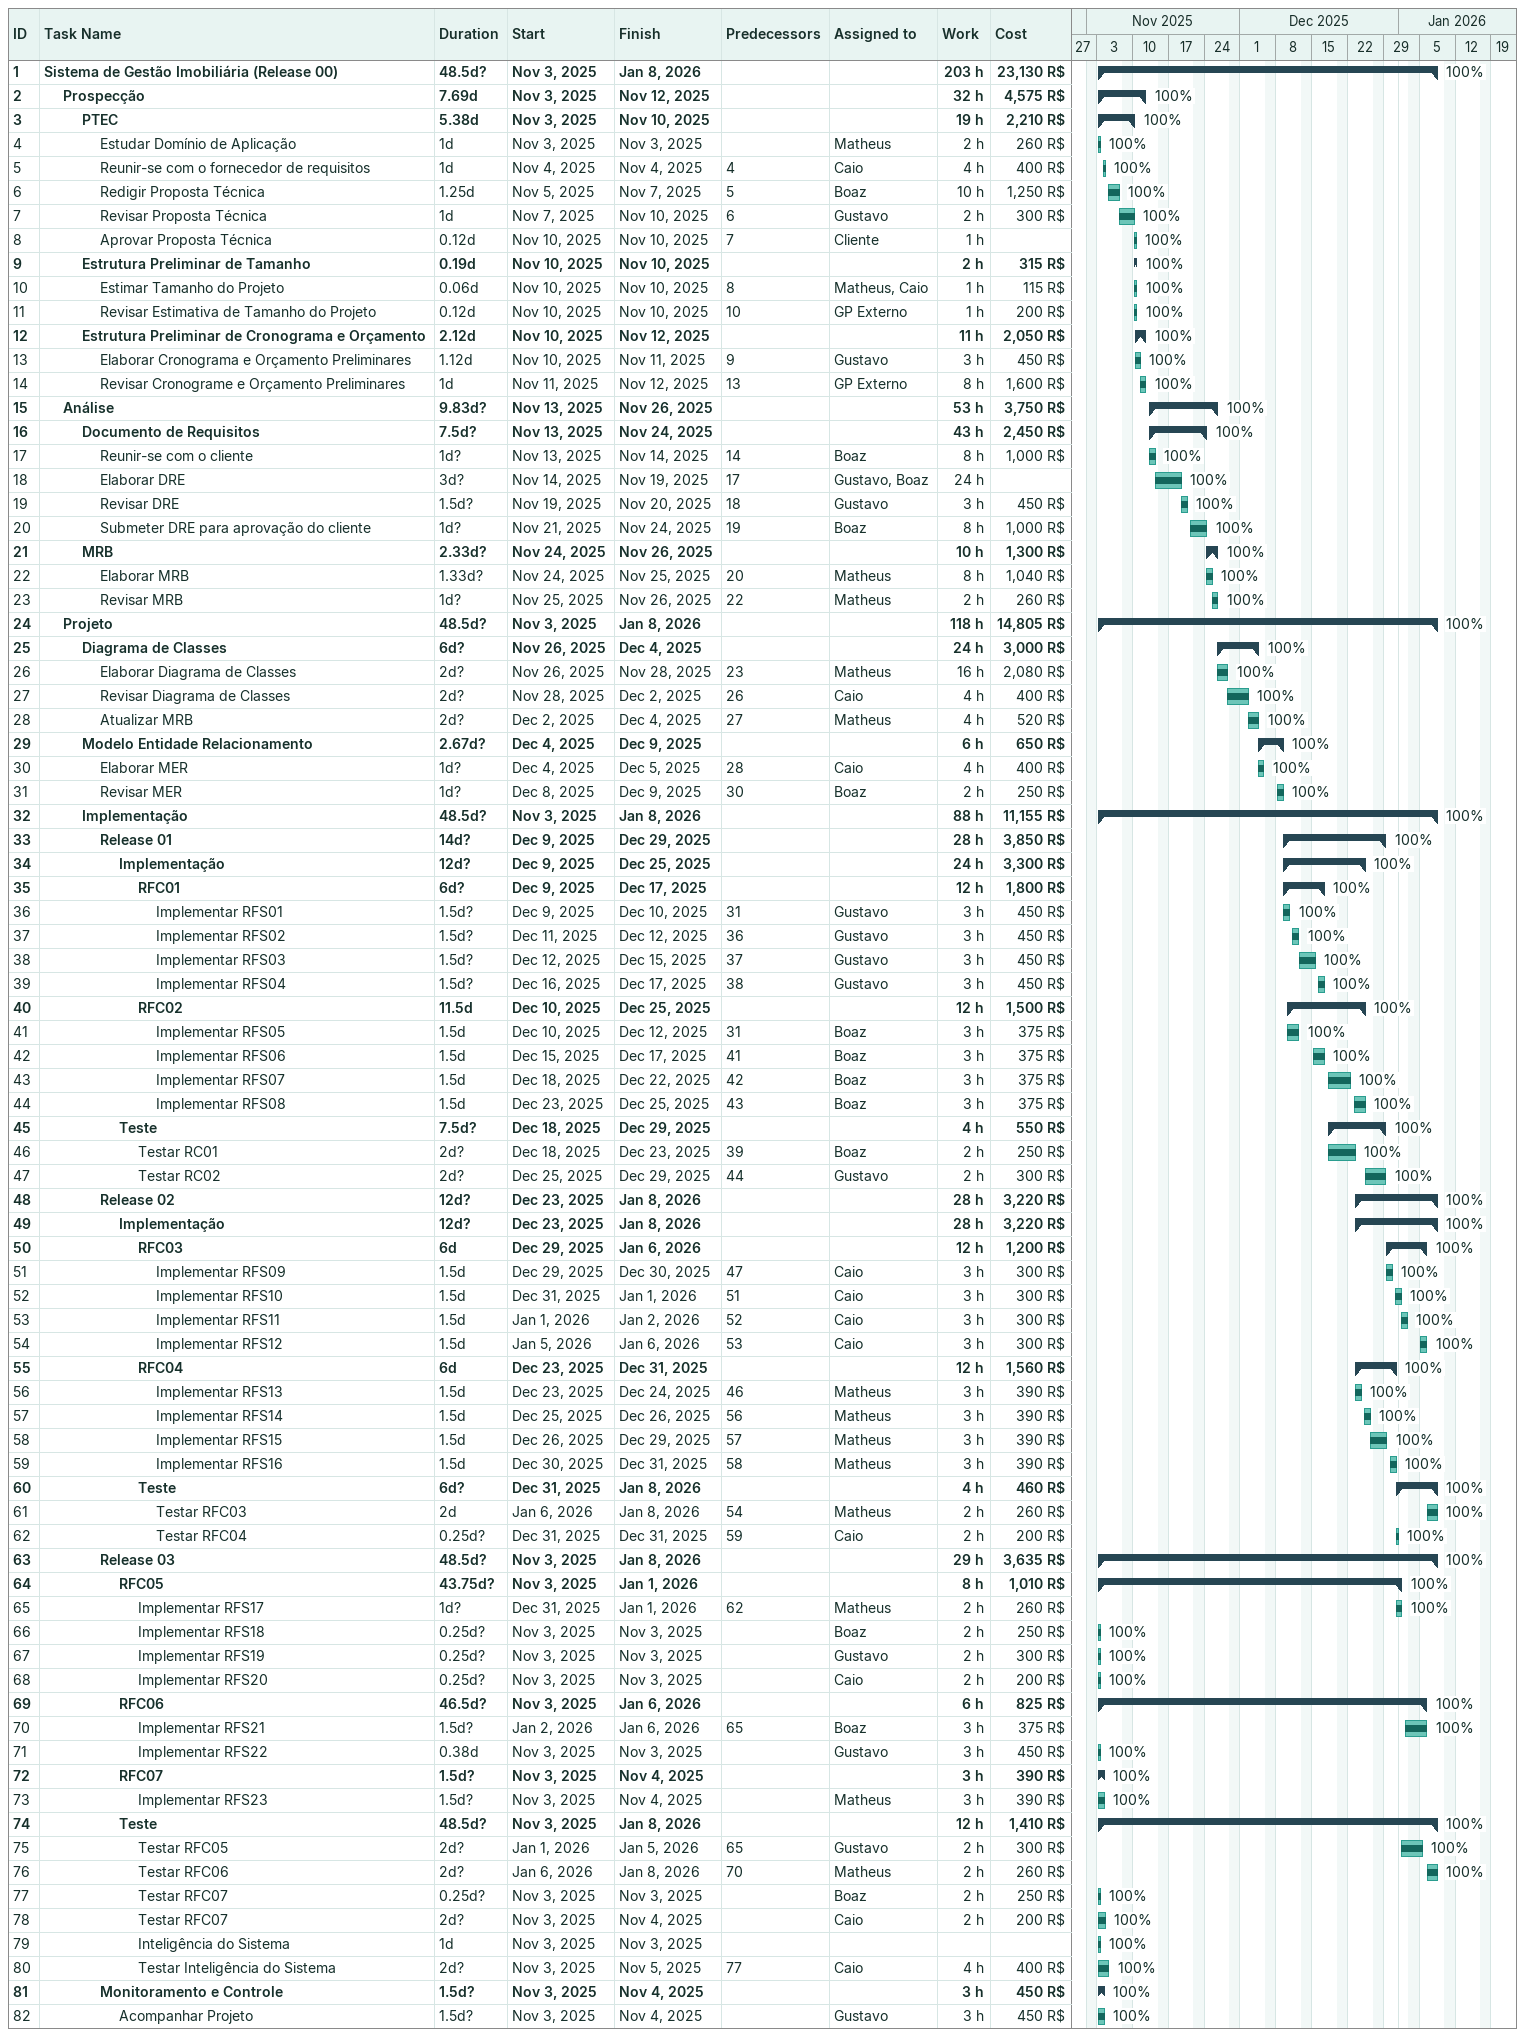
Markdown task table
| ID | Level | Task | Duration | Start | Finish | Predecessors | Resources | % complete | Work (h) | Cost (R$) |
|---|---|---|---|---|---|---|---|---|---|---|
| 1 | 1 | **Sistema de Gestão Imobiliária (Release 00)** | 48.5d? | 2025-11-03 | 2026-01-08 |  |  | 100 | 203 | 23130 |
| 2 | 2 | **Prospecção** | 7.69d | 2025-11-03 | 2025-11-12 |  |  | 100 | 32 | 4575 |
| 3 | 3 | **PTEC** | 5.38d | 2025-11-03 | 2025-11-10 |  |  | 100 | 19 | 2210 |
| 4 | 4 | Estudar Domínio de Aplicação | 1d | 2025-11-03 | 2025-11-03 |  | Matheus | 100 | 2 | 260 |
| 5 | 4 | Reunir-se com o fornecedor de requisitos | 1d | 2025-11-04 | 2025-11-04 | 4 | Caio | 100 | 4 | 400 |
| 6 | 4 | Redigir Proposta Técnica | 1.25d | 2025-11-05 | 2025-11-07 | 5 | Boaz | 100 | 10 | 1250 |
| 7 | 4 | Revisar Proposta Técnica | 1d | 2025-11-07 | 2025-11-10 | 6 | Gustavo | 100 | 2 | 300 |
| 8 | 4 | Aprovar Proposta Técnica | 0.12d | 2025-11-10 | 2025-11-10 | 7 | Cliente | 100 | 1 |  |
| 9 | 3 | **Estrutura Preliminar de Tamanho** | 0.19d | 2025-11-10 | 2025-11-10 |  |  | 100 | 2 | 315 |
| 10 | 4 | Estimar Tamanho do Projeto | 0.06d | 2025-11-10 | 2025-11-10 | 8 | Matheus, Caio | 100 | 1 | 115 |
| 11 | 4 | Revisar Estimativa de Tamanho do Projeto | 0.12d | 2025-11-10 | 2025-11-10 | 10 | GP Externo | 100 | 1 | 200 |
| 12 | 3 | **Estrutura Preliminar de Cronograma e Orçamento** | 2.12d | 2025-11-10 | 2025-11-12 |  |  | 100 | 11 | 2050 |
| 13 | 4 | Elaborar Cronograma e Orçamento Preliminares | 1.12d | 2025-11-10 | 2025-11-11 | 9 | Gustavo | 100 | 3 | 450 |
| 14 | 4 | Revisar Cronograme e Orçamento Preliminares | 1d | 2025-11-11 | 2025-11-12 | 13 | GP Externo | 100 | 8 | 1600 |
| 15 | 2 | **Análise** | 9.83d? | 2025-11-13 | 2025-11-26 |  |  | 100 | 53 | 3750 |
| 16 | 3 | **Documento de Requisitos** | 7.5d? | 2025-11-13 | 2025-11-24 |  |  | 100 | 43 | 2450 |
| 17 | 4 | Reunir-se com o cliente | 1d? | 2025-11-13 | 2025-11-14 | 14 | Boaz | 100 | 8 | 1000 |
| 18 | 4 | Elaborar DRE | 3d? | 2025-11-14 | 2025-11-19 | 17 | Gustavo, Boaz | 100 | 24 |  |
| 19 | 4 | Revisar DRE | 1.5d? | 2025-11-19 | 2025-11-20 | 18 | Gustavo | 100 | 3 | 450 |
| 20 | 4 | Submeter DRE para aprovação do cliente | 1d? | 2025-11-21 | 2025-11-24 | 19 | Boaz | 100 | 8 | 1000 |
| 21 | 3 | **MRB** | 2.33d? | 2025-11-24 | 2025-11-26 |  |  | 100 | 10 | 1300 |
| 22 | 4 | Elaborar MRB | 1.33d? | 2025-11-24 | 2025-11-25 | 20 | Matheus | 100 | 8 | 1040 |
| 23 | 4 | Revisar MRB | 1d? | 2025-11-25 | 2025-11-26 | 22 | Matheus | 100 | 2 | 260 |
| 24 | 2 | **Projeto** | 48.5d? | 2025-11-03 | 2026-01-08 |  |  | 100 | 118 | 14805 |
| 25 | 3 | **Diagrama de Classes** | 6d? | 2025-11-26 | 2025-12-04 |  |  | 100 | 24 | 3000 |
| 26 | 4 | Elaborar Diagrama de Classes | 2d? | 2025-11-26 | 2025-11-28 | 23 | Matheus | 100 | 16 | 2080 |
| 27 | 4 | Revisar Diagrama de Classes | 2d? | 2025-11-28 | 2025-12-02 | 26 | Caio | 100 | 4 | 400 |
| 28 | 4 | Atualizar MRB | 2d? | 2025-12-02 | 2025-12-04 | 27 | Matheus | 100 | 4 | 520 |
| 29 | 3 | **Modelo Entidade Relacionamento** | 2.67d? | 2025-12-04 | 2025-12-09 |  |  | 100 | 6 | 650 |
| 30 | 4 | Elaborar MER | 1d? | 2025-12-04 | 2025-12-05 | 28 | Caio | 100 | 4 | 400 |
| 31 | 4 | Revisar MER | 1d? | 2025-12-08 | 2025-12-09 | 30 | Boaz | 100 | 2 | 250 |
| 32 | 3 | **Implementação** | 48.5d? | 2025-11-03 | 2026-01-08 |  |  | 100 | 88 | 11155 |
| 33 | 4 | **Release 01** | 14d? | 2025-12-09 | 2025-12-29 |  |  | 100 | 28 | 3850 |
| 34 | 5 | **Implementação** | 12d? | 2025-12-09 | 2025-12-25 |  |  | 100 | 24 | 3300 |
| 35 | 6 | **RFC01** | 6d? | 2025-12-09 | 2025-12-17 |  |  | 100 | 12 | 1800 |
| 36 | 7 | Implementar RFS01 | 1.5d? | 2025-12-09 | 2025-12-10 | 31 | Gustavo | 100 | 3 | 450 |
| 37 | 7 | Implementar RFS02 | 1.5d? | 2025-12-11 | 2025-12-12 | 36 | Gustavo | 100 | 3 | 450 |
| 38 | 7 | Implementar RFS03 | 1.5d? | 2025-12-12 | 2025-12-15 | 37 | Gustavo | 100 | 3 | 450 |
| 39 | 7 | Implementar RFS04 | 1.5d? | 2025-12-16 | 2025-12-17 | 38 | Gustavo | 100 | 3 | 450 |
| 40 | 6 | **RFC02** | 11.5d | 2025-12-10 | 2025-12-25 |  |  | 100 | 12 | 1500 |
| 41 | 7 | Implementar RFS05 | 1.5d | 2025-12-10 | 2025-12-12 | 31 | Boaz | 100 | 3 | 375 |
| 42 | 7 | Implementar RFS06 | 1.5d | 2025-12-15 | 2025-12-17 | 41 | Boaz | 100 | 3 | 375 |
| 43 | 7 | Implementar RFS07 | 1.5d | 2025-12-18 | 2025-12-22 | 42 | Boaz | 100 | 3 | 375 |
| 44 | 7 | Implementar RFS08 | 1.5d | 2025-12-23 | 2025-12-25 | 43 | Boaz | 100 | 3 | 375 |
| 45 | 5 | **Teste** | 7.5d? | 2025-12-18 | 2025-12-29 |  |  | 100 | 4 | 550 |
| 46 | 6 | Testar RC01 | 2d? | 2025-12-18 | 2025-12-23 | 39 | Boaz | 100 | 2 | 250 |
| 47 | 6 | Testar RC02 | 2d? | 2025-12-25 | 2025-12-29 | 44 | Gustavo | 100 | 2 | 300 |
| 48 | 4 | **Release 02** | 12d? | 2025-12-23 | 2026-01-08 |  |  | 100 | 28 | 3220 |
| 49 | 5 | **Implementação** | 12d? | 2025-12-23 | 2026-01-08 |  |  | 100 | 28 | 3220 |
| 50 | 6 | **RFC03** | 6d | 2025-12-29 | 2026-01-06 |  |  | 100 | 12 | 1200 |
| 51 | 7 | Implementar RFS09 | 1.5d | 2025-12-29 | 2025-12-30 | 47 | Caio | 100 | 3 | 300 |
| 52 | 7 | Implementar RFS10 | 1.5d | 2025-12-31 | 2026-01-01 | 51 | Caio | 100 | 3 | 300 |
| 53 | 7 | Implementar RFS11 | 1.5d | 2026-01-01 | 2026-01-02 | 52 | Caio | 100 | 3 | 300 |
| 54 | 7 | Implementar RFS12 | 1.5d | 2026-01-05 | 2026-01-06 | 53 | Caio | 100 | 3 | 300 |
| 55 | 6 | **RFC04** | 6d | 2025-12-23 | 2025-12-31 |  |  | 100 | 12 | 1560 |
| 56 | 7 | Implementar RFS13 | 1.5d | 2025-12-23 | 2025-12-24 | 46 | Matheus | 100 | 3 | 390 |
| 57 | 7 | Implementar RFS14 | 1.5d | 2025-12-25 | 2025-12-26 | 56 | Matheus | 100 | 3 | 390 |
| 58 | 7 | Implementar RFS15 | 1.5d | 2025-12-26 | 2025-12-29 | 57 | Matheus | 100 | 3 | 390 |
| 59 | 7 | Implementar RFS16 | 1.5d | 2025-12-30 | 2025-12-31 | 58 | Matheus | 100 | 3 | 390 |
| 60 | 6 | **Teste** | 6d? | 2025-12-31 | 2026-01-08 |  |  | 100 | 4 | 460 |
| 61 | 7 | Testar RFC03 | 2d | 2026-01-06 | 2026-01-08 | 54 | Matheus | 100 | 2 | 260 |
| 62 | 7 | Testar RFC04 | 0.25d? | 2025-12-31 | 2025-12-31 | 59 | Caio | 100 | 2 | 200 |
| 63 | 4 | **Release 03** | 48.5d? | 2025-11-03 | 2026-01-08 |  |  | 100 | 29 | 3635 |
| 64 | 5 | **RFC05** | 43.75d? | 2025-11-03 | 2026-01-01 |  |  | 100 | 8 | 1010 |
| 65 | 6 | Implementar RFS17 | 1d? | 2025-12-31 | 2026-01-01 | 62 | Matheus | 100 | 2 | 260 |
| 66 | 6 | Implementar RFS18 | 0.25d? | 2025-11-03 | 2025-11-03 |  | Boaz | 100 | 2 | 250 |
| 67 | 6 | Implementar RFS19 | 0.25d? | 2025-11-03 | 2025-11-03 |  | Gustavo | 100 | 2 | 300 |
| 68 | 6 | Implementar RFS20 | 0.25d? | 2025-11-03 | 2025-11-03 |  | Caio | 100 | 2 | 200 |
| 69 | 5 | **RFC06** | 46.5d? | 2025-11-03 | 2026-01-06 |  |  | 100 | 6 | 825 |
| 70 | 6 | Implementar RFS21 | 1.5d? | 2026-01-02 | 2026-01-06 | 65 | Boaz | 100 | 3 | 375 |
| 71 | 6 | Implementar RFS22 | 0.38d | 2025-11-03 | 2025-11-03 |  | Gustavo | 100 | 3 | 450 |
| 72 | 5 | **RFC07** | 1.5d? | 2025-11-03 | 2025-11-04 |  |  | 100 | 3 | 390 |
| 73 | 6 | Implementar RFS23 | 1.5d? | 2025-11-03 | 2025-11-04 |  | Matheus | 100 | 3 | 390 |
| 74 | 5 | **Teste** | 48.5d? | 2025-11-03 | 2026-01-08 |  |  | 100 | 12 | 1410 |
| 75 | 6 | Testar RFC05 | 2d? | 2026-01-01 | 2026-01-05 | 65 | Gustavo | 100 | 2 | 300 |
| 76 | 6 | Testar RFC06 | 2d? | 2026-01-06 | 2026-01-08 | 70 | Matheus | 100 | 2 | 260 |
| 77 | 6 | Testar RFC07 | 0.25d? | 2025-11-03 | 2025-11-03 |  | Boaz | 100 | 2 | 250 |
| 78 | 6 | Testar RFC07 | 2d? | 2025-11-03 | 2025-11-04 |  | Caio | 100 | 2 | 200 |
| 79 | 6 | Inteligência do Sistema | 1d | 2025-11-03 | 2025-11-03 |  |  | 100 |  |  |
| 80 | 6 | Testar Inteligência do Sistema | 2d? | 2025-11-03 | 2025-11-05 | 77 | Caio | 100 | 4 | 400 |
| 81 | 4 | **Monitoramento e Controle** | 1.5d? | 2025-11-03 | 2025-11-04 |  |  | 100 | 3 | 450 |
| 82 | 5 | Acompanhar Projeto | 1.5d? | 2025-11-03 | 2025-11-04 |  | Gustavo | 100 | 3 | 450 |
